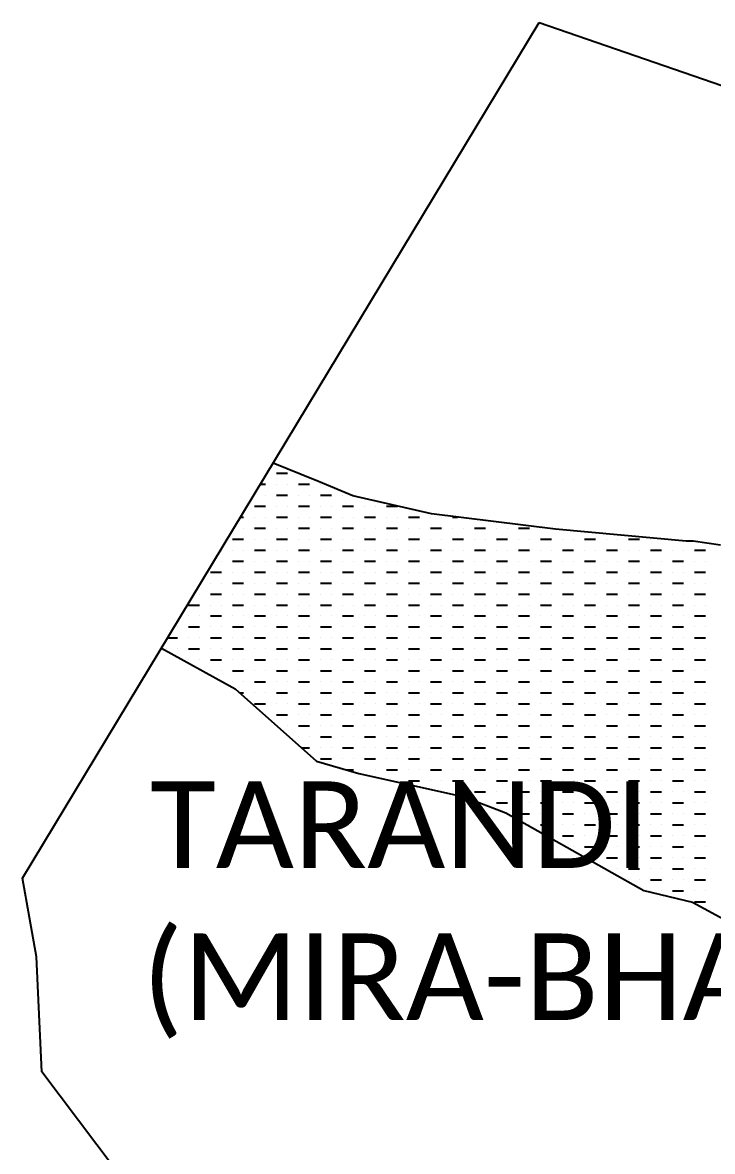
# Model space of a CAD drawing. Header units: metres. Extents: x 268261 to 270041, y 2134369 to 2136978.
# Drawn here: x 268261 to 269057, y 2135674 to 2136978 of the extents above; entities that cross this region are included whole.
import ezdxf

# ---------------------------------------------------------------- set-up
doc = ezdxf.new("R2010")
doc.units = ezdxf.units.M
doc.layers.add('MUDFLATS', color=40, linetype='Continuous')
doc.layers.add('VILLAGE NAME', color=250, linetype='Continuous')
doc.styles.add('MtXpl_Calibri', font='calibri.ttf')

msp = doc.modelspace()

# ---------------------------------------------------------------- linework, layer by layer
at = {"color": 3}
for points in [[(269052.6, 2134671.3), (268929.4, 2134652.3), (268857.6, 2134683.7), (268883.6, 2134817.7), (268831.3, 2134842.8), (268754.9, 2135050.3), (268658.4, 2135249.5), (268624.2, 2135330.9), (268588.8, 2135389), (268517.2, 2135454.8), (268283.1, 2135765.7), (268276.7, 2135898.4), (268260.8, 2135989.3), (268857.3, 2136978.2)], [(268857.3, 2136978.2), (269346.2, 2136809.5), (269716.8, 2136890.9), (269728.8, 2135570.4)]]:
    msp.add_lwpolyline(points, dxfattribs=at)
at = {"layer": 'MUDFLATS'}
for p, q in [((268582.7, 2136456.1), (268550.3, 2136469.2)), ((268602.4, 2136447.9), (268582.7, 2136456.1)), ((268642, 2136431.4), (268602.4, 2136447.9)), ((268733.2, 2136410.4), (268642, 2136431.4)), ((268876.2, 2136392.6), (268733.2, 2136410.4)), ((269027.2, 2136378.8), (268876.2, 2136392.6)), ((269035.2, 2136378.7), (269027.2, 2136378.8)), ((269066.9, 2136374.3), (269035.2, 2136378.7)), ((268421.3, 2136255.3), (268506.3, 2136208.1)), ((268506.3, 2136208.1), (268600.1, 2136124.6)), ((268600.1, 2136124.6), (268649.1, 2136110.5)), ((268649.1, 2136110.5), (268770.7, 2136083.3)), ((268770.7, 2136083.3), (268818.8, 2136064.8)), ((268818.8, 2136064.8), (268978.2, 2135975.3)), ((268978.2, 2135975.3), (269034.3, 2135961.8)), ((269034.3, 2135961.8), (269119.6, 2135914.9))]:
    msp.add_line(p, q, dxfattribs=at)
at = {"layer": 'MUDFLATS', "linetype": 'Continuous'}
for p, q in [((268554.2, 2136457.5), (268566.9, 2136457.5)), ((268535.6, 2136444.8), (268541.5, 2136444.8)), ((268554.2, 2136444.8), (268554.2, 2136444.8)), ((268566.9, 2136444.8), (268566.9, 2136444.8)), ((268579.6, 2136444.8), (268592.3, 2136444.8)), ((268605, 2136444.8), (268605, 2136444.8)), ((268528.8, 2136432.1), (268528.8, 2136432.1)), ((268541.5, 2136432.1), (268541.5, 2136432.1)), ((268554.2, 2136432.1), (268566.9, 2136432.1)), ((268579.6, 2136432.1), (268579.6, 2136432.1)), ((268592.3, 2136432.1), (268592.3, 2136432.1)), ((268605, 2136432.1), (268617.7, 2136432.1)), ((268630.4, 2136432.1), (268630.4, 2136432.1)), ((268528.8, 2136419.4), (268541.5, 2136419.4)), ((268554.2, 2136419.4), (268554.2, 2136419.4)), ((268566.9, 2136419.4), (268566.9, 2136419.4)), ((268579.6, 2136419.4), (268592.3, 2136419.4)), ((268605, 2136419.4), (268605, 2136419.4)), ((268617.7, 2136419.4), (268617.7, 2136419.4)), ((268630.4, 2136419.4), (268643.1, 2136419.4)), ((268655.8, 2136419.4), (268655.8, 2136419.4)), ((268668.5, 2136419.4), (268668.5, 2136419.4)), ((268681.2, 2136419.4), (268693.9, 2136419.4)), ((268512.6, 2136406.7), (268516.1, 2136406.7)), ((268528.8, 2136406.7), (268528.8, 2136406.7)), ((268541.5, 2136406.7), (268541.5, 2136406.7)), ((268554.2, 2136406.7), (268566.9, 2136406.7)), ((268579.6, 2136406.7), (268579.6, 2136406.7)), ((268592.3, 2136406.7), (268592.3, 2136406.7)), ((268605, 2136406.7), (268617.7, 2136406.7)), ((268630.4, 2136406.7), (268630.4, 2136406.7)), ((268643.1, 2136406.7), (268643.1, 2136406.7)), ((268655.8, 2136406.7), (268668.5, 2136406.7)), ((268681.2, 2136406.7), (268681.2, 2136406.7)), ((268693.9, 2136406.7), (268693.9, 2136406.7)), ((268706.6, 2136406.7), (268719.3, 2136406.7)), ((268732, 2136406.7), (268732, 2136406.7)), ((268744.7, 2136406.7), (268744.7, 2136406.7)), ((268757.4, 2136406.7), (268762.9, 2136406.7)), ((268516.1, 2136394), (268516.1, 2136394)), ((268528.8, 2136394), (268541.5, 2136394)), ((268554.2, 2136394), (268554.2, 2136394)), ((268566.9, 2136394), (268566.9, 2136394)), ((268579.6, 2136394), (268592.3, 2136394)), ((268605, 2136394), (268605, 2136394)), ((268617.7, 2136394), (268617.7, 2136394)), ((268630.4, 2136394), (268643.1, 2136394)), ((268655.8, 2136394), (268655.8, 2136394)), ((268668.5, 2136394), (268668.5, 2136394)), ((268681.2, 2136394), (268693.9, 2136394)), ((268706.6, 2136394), (268706.6, 2136394)), ((268719.3, 2136394), (268719.3, 2136394)), ((268732, 2136394), (268744.7, 2136394)), ((268757.4, 2136394), (268757.4, 2136394)), ((268770.1, 2136394), (268770.1, 2136394)), ((268782.8, 2136394), (268795.5, 2136394)), ((268808.2, 2136394), (268808.2, 2136394)), ((268820.9, 2136394), (268820.9, 2136394)), ((268833.6, 2136394), (268846.3, 2136394)), ((268859, 2136394), (268859, 2136394)), ((268503.4, 2136381.3), (268516.1, 2136381.3)), ((268528.8, 2136381.3), (268528.8, 2136381.3)), ((268541.5, 2136381.3), (268541.5, 2136381.3)), ((268554.2, 2136381.3), (268566.9, 2136381.3)), ((268579.6, 2136381.3), (268579.6, 2136381.3)), ((268592.3, 2136381.3), (268592.3, 2136381.3)), ((268605, 2136381.3), (268617.7, 2136381.3)), ((268630.4, 2136381.3), (268630.4, 2136381.3)), ((268643.1, 2136381.3), (268643.1, 2136381.3)), ((268655.8, 2136381.3), (268668.5, 2136381.3)), ((268681.2, 2136381.3), (268681.2, 2136381.3)), ((268693.9, 2136381.3), (268693.9, 2136381.3)), ((268706.6, 2136381.3), (268719.3, 2136381.3)), ((268732, 2136381.3), (268732, 2136381.3)), ((268744.7, 2136381.3), (268744.7, 2136381.3)), ((268757.4, 2136381.3), (268770.1, 2136381.3)), ((268782.8, 2136381.3), (268782.8, 2136381.3)), ((268795.5, 2136381.3), (268795.5, 2136381.3)), ((268808.2, 2136381.3), (268820.9, 2136381.3)), ((268833.6, 2136381.3), (268833.6, 2136381.3)), ((268846.3, 2136381.3), (268846.3, 2136381.3)), ((268859, 2136381.3), (268871.7, 2136381.3)), ((268884.4, 2136381.3), (268884.4, 2136381.3)), ((268897.1, 2136381.3), (268897.1, 2136381.3)), ((268909.8, 2136381.3), (268922.5, 2136381.3)), ((268935.2, 2136381.3), (268935.2, 2136381.3)), ((268947.9, 2136381.3), (268947.9, 2136381.3)), ((268960.6, 2136381.3), (268973.3, 2136381.3)), ((268986, 2136381.3), (268986, 2136381.3)), ((268998.7, 2136381.3), (268998.7, 2136381.3)), ((268489.6, 2136368.6), (268490.7, 2136368.6)), ((268503.4, 2136368.6), (268503.4, 2136368.6)), ((268516.1, 2136368.6), (268516.1, 2136368.6)), ((268528.8, 2136368.6), (268541.5, 2136368.6)), ((268554.2, 2136368.6), (268554.2, 2136368.6)), ((268566.9, 2136368.6), (268566.9, 2136368.6)), ((268579.6, 2136368.6), (268592.3, 2136368.6)), ((268605, 2136368.6), (268605, 2136368.6)), ((268617.7, 2136368.6), (268617.7, 2136368.6)), ((268630.4, 2136368.6), (268643.1, 2136368.6)), ((268655.8, 2136368.6), (268655.8, 2136368.6)), ((268668.5, 2136368.6), (268668.5, 2136368.6)), ((268681.2, 2136368.6), (268693.9, 2136368.6)), ((268706.6, 2136368.6), (268706.6, 2136368.6)), ((268719.3, 2136368.6), (268719.3, 2136368.6)), ((268732, 2136368.6), (268744.7, 2136368.6)), ((268757.4, 2136368.6), (268757.4, 2136368.6)), ((268770.1, 2136368.6), (268770.1, 2136368.6)), ((268782.8, 2136368.6), (268795.5, 2136368.6)), ((268808.2, 2136368.6), (268808.2, 2136368.6)), ((268820.9, 2136368.6), (268820.9, 2136368.6)), ((268833.6, 2136368.6), (268846.3, 2136368.6)), ((268859, 2136368.6), (268859, 2136368.6)), ((268871.7, 2136368.6), (268871.7, 2136368.6)), ((268884.4, 2136368.6), (268897.1, 2136368.6)), ((268909.8, 2136368.6), (268909.8, 2136368.6)), ((268922.5, 2136368.6), (268922.5, 2136368.6)), ((268935.2, 2136368.6), (268947.9, 2136368.6)), ((268960.6, 2136368.6), (268960.6, 2136368.6)), ((268973.3, 2136368.6), (268973.3, 2136368.6)), ((268986, 2136368.6), (268998.7, 2136368.6)), ((269011.4, 2136368.6), (269011.4, 2136368.6)), ((269024.1, 2136368.6), (269024.1, 2136368.6)), ((269036.8, 2136368.6), (269049.5, 2136368.6)), ((268490.7, 2136355.9), (268490.7, 2136355.9)), ((268503.4, 2136355.9), (268516.1, 2136355.9)), ((268528.8, 2136355.9), (268528.8, 2136355.9)), ((268541.5, 2136355.9), (268541.5, 2136355.9)), ((268554.2, 2136355.9), (268566.9, 2136355.9)), ((268579.6, 2136355.9), (268579.6, 2136355.9)), ((268592.3, 2136355.9), (268592.3, 2136355.9)), ((268605, 2136355.9), (268617.7, 2136355.9)), ((268630.4, 2136355.9), (268630.4, 2136355.9)), ((268643.1, 2136355.9), (268643.1, 2136355.9)), ((268655.8, 2136355.9), (268668.5, 2136355.9)), ((268681.2, 2136355.9), (268681.2, 2136355.9)), ((268693.9, 2136355.9), (268693.9, 2136355.9)), ((268706.6, 2136355.9), (268719.3, 2136355.9)), ((268732, 2136355.9), (268732, 2136355.9)), ((268744.7, 2136355.9), (268744.7, 2136355.9)), ((268757.4, 2136355.9), (268770.1, 2136355.9)), ((268782.8, 2136355.9), (268782.8, 2136355.9)), ((268795.5, 2136355.9), (268795.5, 2136355.9)), ((268808.2, 2136355.9), (268820.9, 2136355.9)), ((268833.6, 2136355.9), (268833.6, 2136355.9)), ((268846.3, 2136355.9), (268846.3, 2136355.9)), ((268859, 2136355.9), (268871.7, 2136355.9)), ((268884.4, 2136355.9), (268884.4, 2136355.9)), ((268897.1, 2136355.9), (268897.1, 2136355.9)), ((268909.8, 2136355.9), (268922.5, 2136355.9)), ((268935.2, 2136355.9), (268935.2, 2136355.9)), ((268947.9, 2136355.9), (268947.9, 2136355.9)), ((268960.6, 2136355.9), (268973.3, 2136355.9)), ((268986, 2136355.9), (268986, 2136355.9)), ((268998.7, 2136355.9), (268998.7, 2136355.9)), ((269011.4, 2136355.9), (269024.1, 2136355.9)), ((269036.8, 2136355.9), (269036.8, 2136355.9)), ((269049.5, 2136355.9), (269049.5, 2136355.9)), ((268478, 2136343.2), (268490.7, 2136343.2)), ((268503.4, 2136343.2), (268503.4, 2136343.2)), ((268516.1, 2136343.2), (268516.1, 2136343.2)), ((268528.8, 2136343.2), (268541.5, 2136343.2)), ((268554.2, 2136343.2), (268554.2, 2136343.2)), ((268566.9, 2136343.2), (268566.9, 2136343.2)), ((268579.6, 2136343.2), (268592.3, 2136343.2)), ((268605, 2136343.2), (268605, 2136343.2)), ((268617.7, 2136343.2), (268617.7, 2136343.2)), ((268630.4, 2136343.2), (268643.1, 2136343.2)), ((268655.8, 2136343.2), (268655.8, 2136343.2)), ((268668.5, 2136343.2), (268668.5, 2136343.2)), ((268681.2, 2136343.2), (268693.9, 2136343.2)), ((268706.6, 2136343.2), (268706.6, 2136343.2)), ((268719.3, 2136343.2), (268719.3, 2136343.2)), ((268732, 2136343.2), (268744.7, 2136343.2)), ((268757.4, 2136343.2), (268757.4, 2136343.2)), ((268770.1, 2136343.2), (268770.1, 2136343.2)), ((268782.8, 2136343.2), (268795.5, 2136343.2)), ((268808.2, 2136343.2), (268808.2, 2136343.2)), ((268820.9, 2136343.2), (268820.9, 2136343.2)), ((268833.6, 2136343.2), (268846.3, 2136343.2)), ((268859, 2136343.2), (268859, 2136343.2)), ((268871.7, 2136343.2), (268871.7, 2136343.2)), ((268884.4, 2136343.2), (268897.1, 2136343.2)), ((268909.8, 2136343.2), (268909.8, 2136343.2)), ((268922.5, 2136343.2), (268922.5, 2136343.2)), ((268935.2, 2136343.2), (268947.9, 2136343.2)), ((268960.6, 2136343.2), (268960.6, 2136343.2)), ((268973.3, 2136343.2), (268973.3, 2136343.2)), ((268986, 2136343.2), (268998.7, 2136343.2)), ((269011.4, 2136343.2), (269011.4, 2136343.2)), ((269024.1, 2136343.2), (269024.1, 2136343.2)), ((269036.8, 2136343.2), (269049.5, 2136343.2)), ((268478, 2136330.5), (268478, 2136330.5)), ((268490.7, 2136330.5), (268490.7, 2136330.5)), ((268503.4, 2136330.5), (268516.1, 2136330.5)), ((268528.8, 2136330.5), (268528.8, 2136330.5)), ((268541.5, 2136330.5), (268541.5, 2136330.5)), ((268554.2, 2136330.5), (268566.9, 2136330.5)), ((268579.6, 2136330.5), (268579.6, 2136330.5)), ((268592.3, 2136330.5), (268592.3, 2136330.5)), ((268605, 2136330.5), (268617.7, 2136330.5)), ((268630.4, 2136330.5), (268630.4, 2136330.5)), ((268643.1, 2136330.5), (268643.1, 2136330.5)), ((268655.8, 2136330.5), (268668.5, 2136330.5)), ((268681.2, 2136330.5), (268681.2, 2136330.5)), ((268693.9, 2136330.5), (268693.9, 2136330.5)), ((268706.6, 2136330.5), (268719.3, 2136330.5)), ((268732, 2136330.5), (268732, 2136330.5)), ((268744.7, 2136330.5), (268744.7, 2136330.5)), ((268757.4, 2136330.5), (268770.1, 2136330.5)), ((268782.8, 2136330.5), (268782.8, 2136330.5)), ((268795.5, 2136330.5), (268795.5, 2136330.5)), ((268808.2, 2136330.5), (268820.9, 2136330.5)), ((268833.6, 2136330.5), (268833.6, 2136330.5)), ((268846.3, 2136330.5), (268846.3, 2136330.5)), ((268859, 2136330.5), (268871.7, 2136330.5)), ((268884.4, 2136330.5), (268884.4, 2136330.5)), ((268897.1, 2136330.5), (268897.1, 2136330.5)), ((268909.8, 2136330.5), (268922.5, 2136330.5)), ((268935.2, 2136330.5), (268935.2, 2136330.5)), ((268947.9, 2136330.5), (268947.9, 2136330.5)), ((268960.6, 2136330.5), (268973.3, 2136330.5)), ((268986, 2136330.5), (268986, 2136330.5)), ((268998.7, 2136330.5), (268998.7, 2136330.5)), ((269011.4, 2136330.5), (269024.1, 2136330.5)), ((269036.8, 2136330.5), (269036.8, 2136330.5)), ((269049.5, 2136330.5), (269049.5, 2136330.5)), ((268465.3, 2136317.8), (268465.3, 2136317.8)), ((268478, 2136317.8), (268490.7, 2136317.8)), ((268503.4, 2136317.8), (268503.4, 2136317.8)), ((268516.1, 2136317.8), (268516.1, 2136317.8)), ((268528.8, 2136317.8), (268541.5, 2136317.8)), ((268554.2, 2136317.8), (268554.2, 2136317.8)), ((268566.9, 2136317.8), (268566.9, 2136317.8)), ((268579.6, 2136317.8), (268592.3, 2136317.8)), ((268605, 2136317.8), (268605, 2136317.8)), ((268617.7, 2136317.8), (268617.7, 2136317.8)), ((268630.4, 2136317.8), (268643.1, 2136317.8)), ((268655.8, 2136317.8), (268655.8, 2136317.8)), ((268668.5, 2136317.8), (268668.5, 2136317.8)), ((268681.2, 2136317.8), (268693.9, 2136317.8)), ((268706.6, 2136317.8), (268706.6, 2136317.8)), ((268719.3, 2136317.8), (268719.3, 2136317.8)), ((268732, 2136317.8), (268744.7, 2136317.8)), ((268757.4, 2136317.8), (268757.4, 2136317.8)), ((268770.1, 2136317.8), (268770.1, 2136317.8)), ((268782.8, 2136317.8), (268795.5, 2136317.8)), ((268808.2, 2136317.8), (268808.2, 2136317.8)), ((268820.9, 2136317.8), (268820.9, 2136317.8)), ((268833.6, 2136317.8), (268846.3, 2136317.8)), ((268859, 2136317.8), (268859, 2136317.8)), ((268871.7, 2136317.8), (268871.7, 2136317.8)), ((268884.4, 2136317.8), (268897.1, 2136317.8)), ((268909.8, 2136317.8), (268909.8, 2136317.8)), ((268922.5, 2136317.8), (268922.5, 2136317.8)), ((268935.2, 2136317.8), (268947.9, 2136317.8)), ((268960.6, 2136317.8), (268960.6, 2136317.8)), ((268973.3, 2136317.8), (268973.3, 2136317.8)), ((268986, 2136317.8), (268998.7, 2136317.8)), ((269011.4, 2136317.8), (269011.4, 2136317.8)), ((269024.1, 2136317.8), (269024.1, 2136317.8)), ((269036.8, 2136317.8), (269049.5, 2136317.8)), ((268452.6, 2136305.1), (268465.3, 2136305.1)), ((268478, 2136305.1), (268478, 2136305.1)), ((268490.7, 2136305.1), (268490.7, 2136305.1)), ((268503.4, 2136305.1), (268516.1, 2136305.1)), ((268528.8, 2136305.1), (268528.8, 2136305.1)), ((268541.5, 2136305.1), (268541.5, 2136305.1)), ((268554.2, 2136305.1), (268566.9, 2136305.1)), ((268579.6, 2136305.1), (268579.6, 2136305.1)), ((268592.3, 2136305.1), (268592.3, 2136305.1)), ((268605, 2136305.1), (268617.7, 2136305.1)), ((268630.4, 2136305.1), (268630.4, 2136305.1)), ((268643.1, 2136305.1), (268643.1, 2136305.1)), ((268655.8, 2136305.1), (268668.5, 2136305.1)), ((268681.2, 2136305.1), (268681.2, 2136305.1)), ((268693.9, 2136305.1), (268693.9, 2136305.1)), ((268706.6, 2136305.1), (268719.3, 2136305.1)), ((268732, 2136305.1), (268732, 2136305.1)), ((268744.7, 2136305.1), (268744.7, 2136305.1)), ((268757.4, 2136305.1), (268770.1, 2136305.1)), ((268782.8, 2136305.1), (268782.8, 2136305.1)), ((268795.5, 2136305.1), (268795.5, 2136305.1)), ((268808.2, 2136305.1), (268820.9, 2136305.1)), ((268833.6, 2136305.1), (268833.6, 2136305.1)), ((268846.3, 2136305.1), (268846.3, 2136305.1)), ((268859, 2136305.1), (268871.7, 2136305.1)), ((268884.4, 2136305.1), (268884.4, 2136305.1)), ((268897.1, 2136305.1), (268897.1, 2136305.1)), ((268909.8, 2136305.1), (268922.5, 2136305.1)), ((268935.2, 2136305.1), (268935.2, 2136305.1)), ((268947.9, 2136305.1), (268947.9, 2136305.1)), ((268960.6, 2136305.1), (268973.3, 2136305.1)), ((268986, 2136305.1), (268986, 2136305.1)), ((268998.7, 2136305.1), (268998.7, 2136305.1)), ((269011.4, 2136305.1), (269024.1, 2136305.1)), ((269036.8, 2136305.1), (269036.8, 2136305.1)), ((269049.5, 2136305.1), (269049.5, 2136305.1)), ((268452.6, 2136292.4), (268452.6, 2136292.4)), ((268465.3, 2136292.4), (268465.3, 2136292.4)), ((268478, 2136292.4), (268490.7, 2136292.4)), ((268503.4, 2136292.4), (268503.4, 2136292.4)), ((268516.1, 2136292.4), (268516.1, 2136292.4)), ((268528.8, 2136292.4), (268541.5, 2136292.4)), ((268554.2, 2136292.4), (268554.2, 2136292.4)), ((268566.9, 2136292.4), (268566.9, 2136292.4)), ((268579.6, 2136292.4), (268592.3, 2136292.4)), ((268605, 2136292.4), (268605, 2136292.4)), ((268617.7, 2136292.4), (268617.7, 2136292.4)), ((268630.4, 2136292.4), (268643.1, 2136292.4)), ((268655.8, 2136292.4), (268655.8, 2136292.4)), ((268668.5, 2136292.4), (268668.5, 2136292.4)), ((268681.2, 2136292.4), (268693.9, 2136292.4)), ((268706.6, 2136292.4), (268706.6, 2136292.4)), ((268719.3, 2136292.4), (268719.3, 2136292.4)), ((268732, 2136292.4), (268744.7, 2136292.4)), ((268757.4, 2136292.4), (268757.4, 2136292.4)), ((268770.1, 2136292.4), (268770.1, 2136292.4)), ((268782.8, 2136292.4), (268795.5, 2136292.4)), ((268808.2, 2136292.4), (268808.2, 2136292.4)), ((268820.9, 2136292.4), (268820.9, 2136292.4)), ((268833.6, 2136292.4), (268846.3, 2136292.4)), ((268859, 2136292.4), (268859, 2136292.4)), ((268871.7, 2136292.4), (268871.7, 2136292.4)), ((268884.4, 2136292.4), (268897.1, 2136292.4)), ((268909.8, 2136292.4), (268909.8, 2136292.4)), ((268922.5, 2136292.4), (268922.5, 2136292.4)), ((268935.2, 2136292.4), (268947.9, 2136292.4)), ((268960.6, 2136292.4), (268960.6, 2136292.4)), ((268973.3, 2136292.4), (268973.3, 2136292.4)), ((268986, 2136292.4), (268998.7, 2136292.4)), ((269011.4, 2136292.4), (269011.4, 2136292.4)), ((269024.1, 2136292.4), (269024.1, 2136292.4)), ((269036.8, 2136292.4), (269049.5, 2136292.4)), ((268439.9, 2136279.7), (268439.9, 2136279.7)), ((268452.6, 2136279.7), (268465.3, 2136279.7)), ((268478, 2136279.7), (268478, 2136279.7)), ((268490.7, 2136279.7), (268490.7, 2136279.7)), ((268503.4, 2136279.7), (268516.1, 2136279.7)), ((268528.8, 2136279.7), (268528.8, 2136279.7)), ((268541.5, 2136279.7), (268541.5, 2136279.7)), ((268554.2, 2136279.7), (268566.9, 2136279.7)), ((268579.6, 2136279.7), (268579.6, 2136279.7)), ((268592.3, 2136279.7), (268592.3, 2136279.7)), ((268605, 2136279.7), (268617.7, 2136279.7)), ((268630.4, 2136279.7), (268630.4, 2136279.7)), ((268643.1, 2136279.7), (268643.1, 2136279.7)), ((268655.8, 2136279.7), (268668.5, 2136279.7)), ((268681.2, 2136279.7), (268681.2, 2136279.7)), ((268693.9, 2136279.7), (268693.9, 2136279.7)), ((268706.6, 2136279.7), (268719.3, 2136279.7)), ((268732, 2136279.7), (268732, 2136279.7)), ((268744.7, 2136279.7), (268744.7, 2136279.7)), ((268757.4, 2136279.7), (268770.1, 2136279.7)), ((268782.8, 2136279.7), (268782.8, 2136279.7)), ((268795.5, 2136279.7), (268795.5, 2136279.7)), ((268808.2, 2136279.7), (268820.9, 2136279.7)), ((268833.6, 2136279.7), (268833.6, 2136279.7)), ((268846.3, 2136279.7), (268846.3, 2136279.7)), ((268859, 2136279.7), (268871.7, 2136279.7)), ((268884.4, 2136279.7), (268884.4, 2136279.7)), ((268897.1, 2136279.7), (268897.1, 2136279.7)), ((268909.8, 2136279.7), (268922.5, 2136279.7)), ((268935.2, 2136279.7), (268935.2, 2136279.7)), ((268947.9, 2136279.7), (268947.9, 2136279.7)), ((268960.6, 2136279.7), (268973.3, 2136279.7)), ((268986, 2136279.7), (268986, 2136279.7)), ((268998.7, 2136279.7), (268998.7, 2136279.7)), ((269011.4, 2136279.7), (269024.1, 2136279.7)), ((269036.8, 2136279.7), (269036.8, 2136279.7)), ((269049.5, 2136279.7), (269049.5, 2136279.7)), ((268428.3, 2136267), (268439.9, 2136267)), ((268452.6, 2136267), (268452.6, 2136267)), ((268465.3, 2136267), (268465.3, 2136267)), ((268478, 2136267), (268490.7, 2136267)), ((268503.4, 2136267), (268503.4, 2136267)), ((268516.1, 2136267), (268516.1, 2136267)), ((268528.8, 2136267), (268541.5, 2136267)), ((268554.2, 2136267), (268554.2, 2136267)), ((268566.9, 2136267), (268566.9, 2136267)), ((268579.6, 2136267), (268592.3, 2136267)), ((268605, 2136267), (268605, 2136267)), ((268617.7, 2136267), (268617.7, 2136267)), ((268630.4, 2136267), (268643.1, 2136267)), ((268655.8, 2136267), (268655.8, 2136267)), ((268668.5, 2136267), (268668.5, 2136267)), ((268681.2, 2136267), (268693.9, 2136267)), ((268706.6, 2136267), (268706.6, 2136267)), ((268719.3, 2136267), (268719.3, 2136267)), ((268732, 2136267), (268744.7, 2136267)), ((268757.4, 2136267), (268757.4, 2136267)), ((268770.1, 2136267), (268770.1, 2136267)), ((268782.8, 2136267), (268795.5, 2136267)), ((268808.2, 2136267), (268808.2, 2136267)), ((268820.9, 2136267), (268820.9, 2136267)), ((268833.6, 2136267), (268846.3, 2136267)), ((268859, 2136267), (268859, 2136267)), ((268871.7, 2136267), (268871.7, 2136267)), ((268884.4, 2136267), (268897.1, 2136267)), ((268909.8, 2136267), (268909.8, 2136267)), ((268922.5, 2136267), (268922.5, 2136267)), ((268935.2, 2136267), (268947.9, 2136267)), ((268960.6, 2136267), (268960.6, 2136267)), ((268973.3, 2136267), (268973.3, 2136267)), ((268986, 2136267), (268998.7, 2136267)), ((269011.4, 2136267), (269011.4, 2136267)), ((269024.1, 2136267), (269024.1, 2136267)), ((269036.8, 2136267), (269049.5, 2136267)), ((268427.2, 2136254.3), (268427.2, 2136254.3)), ((268439.9, 2136254.3), (268439.9, 2136254.3)), ((268452.6, 2136254.3), (268465.3, 2136254.3)), ((268478, 2136254.3), (268478, 2136254.3)), ((268490.7, 2136254.3), (268490.7, 2136254.3)), ((268503.4, 2136254.3), (268516.1, 2136254.3)), ((268528.8, 2136254.3), (268528.8, 2136254.3)), ((268541.5, 2136254.3), (268541.5, 2136254.3)), ((268554.2, 2136254.3), (268566.9, 2136254.3)), ((268579.6, 2136254.3), (268579.6, 2136254.3)), ((268592.3, 2136254.3), (268592.3, 2136254.3)), ((268605, 2136254.3), (268617.7, 2136254.3)), ((268630.4, 2136254.3), (268630.4, 2136254.3)), ((268643.1, 2136254.3), (268643.1, 2136254.3)), ((268655.8, 2136254.3), (268668.5, 2136254.3)), ((268681.2, 2136254.3), (268681.2, 2136254.3)), ((268693.9, 2136254.3), (268693.9, 2136254.3)), ((268706.6, 2136254.3), (268719.3, 2136254.3)), ((268732, 2136254.3), (268732, 2136254.3)), ((268744.7, 2136254.3), (268744.7, 2136254.3)), ((268757.4, 2136254.3), (268770.1, 2136254.3)), ((268782.8, 2136254.3), (268782.8, 2136254.3)), ((268795.5, 2136254.3), (268795.5, 2136254.3)), ((268808.2, 2136254.3), (268820.9, 2136254.3)), ((268833.6, 2136254.3), (268833.6, 2136254.3)), ((268846.3, 2136254.3), (268846.3, 2136254.3)), ((268859, 2136254.3), (268871.7, 2136254.3)), ((268884.4, 2136254.3), (268884.4, 2136254.3)), ((268897.1, 2136254.3), (268897.1, 2136254.3)), ((268909.8, 2136254.3), (268922.5, 2136254.3)), ((268935.2, 2136254.3), (268935.2, 2136254.3)), ((268947.9, 2136254.3), (268947.9, 2136254.3)), ((268960.6, 2136254.3), (268973.3, 2136254.3)), ((268986, 2136254.3), (268986, 2136254.3)), ((268998.7, 2136254.3), (268998.7, 2136254.3)), ((269011.4, 2136254.3), (269024.1, 2136254.3)), ((269036.8, 2136254.3), (269036.8, 2136254.3)), ((269049.5, 2136254.3), (269049.5, 2136254.3)), ((268452.6, 2136241.6), (268452.6, 2136241.6)), ((268465.3, 2136241.6), (268465.3, 2136241.6)), ((268478, 2136241.6), (268490.7, 2136241.6)), ((268503.4, 2136241.6), (268503.4, 2136241.6)), ((268516.1, 2136241.6), (268516.1, 2136241.6)), ((268528.8, 2136241.6), (268541.5, 2136241.6)), ((268554.2, 2136241.6), (268554.2, 2136241.6)), ((268566.9, 2136241.6), (268566.9, 2136241.6)), ((268579.6, 2136241.6), (268592.3, 2136241.6)), ((268605, 2136241.6), (268605, 2136241.6)), ((268617.7, 2136241.6), (268617.7, 2136241.6)), ((268630.4, 2136241.6), (268643.1, 2136241.6)), ((268655.8, 2136241.6), (268655.8, 2136241.6)), ((268668.5, 2136241.6), (268668.5, 2136241.6)), ((268681.2, 2136241.6), (268693.9, 2136241.6)), ((268706.6, 2136241.6), (268706.6, 2136241.6)), ((268719.3, 2136241.6), (268719.3, 2136241.6)), ((268732, 2136241.6), (268744.7, 2136241.6)), ((268757.4, 2136241.6), (268757.4, 2136241.6)), ((268770.1, 2136241.6), (268770.1, 2136241.6)), ((268782.8, 2136241.6), (268795.5, 2136241.6)), ((268808.2, 2136241.6), (268808.2, 2136241.6)), ((268820.9, 2136241.6), (268820.9, 2136241.6)), ((268833.6, 2136241.6), (268846.3, 2136241.6)), ((268859, 2136241.6), (268859, 2136241.6)), ((268871.7, 2136241.6), (268871.7, 2136241.6)), ((268884.4, 2136241.6), (268897.1, 2136241.6)), ((268909.8, 2136241.6), (268909.8, 2136241.6)), ((268922.5, 2136241.6), (268922.5, 2136241.6)), ((268935.2, 2136241.6), (268947.9, 2136241.6)), ((268960.6, 2136241.6), (268960.6, 2136241.6)), ((268973.3, 2136241.6), (268973.3, 2136241.6)), ((268986, 2136241.6), (268998.7, 2136241.6)), ((269011.4, 2136241.6), (269011.4, 2136241.6)), ((269024.1, 2136241.6), (269024.1, 2136241.6)), ((269036.8, 2136241.6), (269049.5, 2136241.6)), ((268478, 2136228.9), (268478, 2136228.9)), ((268490.7, 2136228.9), (268490.7, 2136228.9)), ((268503.4, 2136228.9), (268516.1, 2136228.9)), ((268528.8, 2136228.9), (268528.8, 2136228.9)), ((268541.5, 2136228.9), (268541.5, 2136228.9)), ((268554.2, 2136228.9), (268566.9, 2136228.9)), ((268579.6, 2136228.9), (268579.6, 2136228.9)), ((268592.3, 2136228.9), (268592.3, 2136228.9)), ((268605, 2136228.9), (268617.7, 2136228.9)), ((268630.4, 2136228.9), (268630.4, 2136228.9)), ((268643.1, 2136228.9), (268643.1, 2136228.9)), ((268655.8, 2136228.9), (268668.5, 2136228.9)), ((268681.2, 2136228.9), (268681.2, 2136228.9)), ((268693.9, 2136228.9), (268693.9, 2136228.9)), ((268706.6, 2136228.9), (268719.3, 2136228.9)), ((268732, 2136228.9), (268732, 2136228.9)), ((268744.7, 2136228.9), (268744.7, 2136228.9)), ((268757.4, 2136228.9), (268770.1, 2136228.9)), ((268782.8, 2136228.9), (268782.8, 2136228.9)), ((268795.5, 2136228.9), (268795.5, 2136228.9)), ((268808.2, 2136228.9), (268820.9, 2136228.9)), ((268833.6, 2136228.9), (268833.6, 2136228.9)), ((268846.3, 2136228.9), (268846.3, 2136228.9)), ((268859, 2136228.9), (268871.7, 2136228.9)), ((268884.4, 2136228.9), (268884.4, 2136228.9)), ((268897.1, 2136228.9), (268897.1, 2136228.9)), ((268909.8, 2136228.9), (268922.5, 2136228.9)), ((268935.2, 2136228.9), (268935.2, 2136228.9)), ((268947.9, 2136228.9), (268947.9, 2136228.9)), ((268960.6, 2136228.9), (268973.3, 2136228.9)), ((268986, 2136228.9), (268986, 2136228.9)), ((268998.7, 2136228.9), (268998.7, 2136228.9)), ((269011.4, 2136228.9), (269024.1, 2136228.9)), ((269036.8, 2136228.9), (269036.8, 2136228.9)), ((269049.5, 2136228.9), (269049.5, 2136228.9)), ((268503.4, 2136216.2), (268503.4, 2136216.2)), ((268516.1, 2136216.2), (268516.1, 2136216.2)), ((268528.8, 2136216.2), (268541.5, 2136216.2)), ((268554.2, 2136216.2), (268554.2, 2136216.2)), ((268566.9, 2136216.2), (268566.9, 2136216.2)), ((268579.6, 2136216.2), (268592.3, 2136216.2)), ((268605, 2136216.2), (268605, 2136216.2)), ((268617.7, 2136216.2), (268617.7, 2136216.2)), ((268630.4, 2136216.2), (268643.1, 2136216.2)), ((268655.8, 2136216.2), (268655.8, 2136216.2)), ((268668.5, 2136216.2), (268668.5, 2136216.2)), ((268681.2, 2136216.2), (268693.9, 2136216.2)), ((268706.6, 2136216.2), (268706.6, 2136216.2)), ((268719.3, 2136216.2), (268719.3, 2136216.2)), ((268732, 2136216.2), (268744.7, 2136216.2)), ((268757.4, 2136216.2), (268757.4, 2136216.2)), ((268770.1, 2136216.2), (268770.1, 2136216.2)), ((268782.8, 2136216.2), (268795.5, 2136216.2)), ((268808.2, 2136216.2), (268808.2, 2136216.2)), ((268820.9, 2136216.2), (268820.9, 2136216.2)), ((268833.6, 2136216.2), (268846.3, 2136216.2)), ((268859, 2136216.2), (268859, 2136216.2)), ((268871.7, 2136216.2), (268871.7, 2136216.2)), ((268884.4, 2136216.2), (268897.1, 2136216.2)), ((268909.8, 2136216.2), (268909.8, 2136216.2)), ((268922.5, 2136216.2), (268922.5, 2136216.2)), ((268935.2, 2136216.2), (268947.9, 2136216.2)), ((268960.6, 2136216.2), (268960.6, 2136216.2)), ((268973.3, 2136216.2), (268973.3, 2136216.2)), ((268986, 2136216.2), (268998.7, 2136216.2)), ((269011.4, 2136216.2), (269011.4, 2136216.2)), ((269024.1, 2136216.2), (269024.1, 2136216.2)), ((269036.8, 2136216.2), (269049.5, 2136216.2)), ((268511.5, 2136203.5), (268516.1, 2136203.5)), ((268528.8, 2136203.5), (268528.8, 2136203.5)), ((268541.5, 2136203.5), (268541.5, 2136203.5)), ((268554.2, 2136203.5), (268566.9, 2136203.5)), ((268579.6, 2136203.5), (268579.6, 2136203.5)), ((268592.3, 2136203.5), (268592.3, 2136203.5)), ((268605, 2136203.5), (268617.7, 2136203.5)), ((268630.4, 2136203.5), (268630.4, 2136203.5)), ((268643.1, 2136203.5), (268643.1, 2136203.5)), ((268655.8, 2136203.5), (268668.5, 2136203.5)), ((268681.2, 2136203.5), (268681.2, 2136203.5)), ((268693.9, 2136203.5), (268693.9, 2136203.5)), ((268706.6, 2136203.5), (268719.3, 2136203.5)), ((268732, 2136203.5), (268732, 2136203.5)), ((268744.7, 2136203.5), (268744.7, 2136203.5)), ((268757.4, 2136203.5), (268770.1, 2136203.5)), ((268782.8, 2136203.5), (268782.8, 2136203.5)), ((268795.5, 2136203.5), (268795.5, 2136203.5)), ((268808.2, 2136203.5), (268820.9, 2136203.5)), ((268833.6, 2136203.5), (268833.6, 2136203.5)), ((268846.3, 2136203.5), (268846.3, 2136203.5)), ((268859, 2136203.5), (268871.7, 2136203.5)), ((268884.4, 2136203.5), (268884.4, 2136203.5)), ((268897.1, 2136203.5), (268897.1, 2136203.5)), ((268909.8, 2136203.5), (268922.5, 2136203.5)), ((268935.2, 2136203.5), (268935.2, 2136203.5)), ((268947.9, 2136203.5), (268947.9, 2136203.5)), ((268960.6, 2136203.5), (268973.3, 2136203.5)), ((268986, 2136203.5), (268986, 2136203.5)), ((268998.7, 2136203.5), (268998.7, 2136203.5)), ((269011.4, 2136203.5), (269024.1, 2136203.5)), ((269036.8, 2136203.5), (269036.8, 2136203.5)), ((269049.5, 2136203.5), (269049.5, 2136203.5)), ((268528.8, 2136190.8), (268541.5, 2136190.8)), ((268554.2, 2136190.8), (268554.2, 2136190.8)), ((268566.9, 2136190.8), (268566.9, 2136190.8)), ((268579.6, 2136190.8), (268592.3, 2136190.8)), ((268605, 2136190.8), (268605, 2136190.8)), ((268617.7, 2136190.8), (268617.7, 2136190.8)), ((268630.4, 2136190.8), (268643.1, 2136190.8)), ((268655.8, 2136190.8), (268655.8, 2136190.8)), ((268668.5, 2136190.8), (268668.5, 2136190.8)), ((268681.2, 2136190.8), (268693.9, 2136190.8)), ((268706.6, 2136190.8), (268706.6, 2136190.8)), ((268719.3, 2136190.8), (268719.3, 2136190.8)), ((268732, 2136190.8), (268744.7, 2136190.8)), ((268757.4, 2136190.8), (268757.4, 2136190.8)), ((268770.1, 2136190.8), (268770.1, 2136190.8)), ((268782.8, 2136190.8), (268795.5, 2136190.8)), ((268808.2, 2136190.8), (268808.2, 2136190.8)), ((268820.9, 2136190.8), (268820.9, 2136190.8)), ((268833.6, 2136190.8), (268846.3, 2136190.8)), ((268859, 2136190.8), (268859, 2136190.8)), ((268871.7, 2136190.8), (268871.7, 2136190.8)), ((268884.4, 2136190.8), (268897.1, 2136190.8)), ((268909.8, 2136190.8), (268909.8, 2136190.8)), ((268922.5, 2136190.8), (268922.5, 2136190.8)), ((268935.2, 2136190.8), (268947.9, 2136190.8)), ((268960.6, 2136190.8), (268960.6, 2136190.8)), ((268973.3, 2136190.8), (268973.3, 2136190.8)), ((268986, 2136190.8), (268998.7, 2136190.8)), ((269011.4, 2136190.8), (269011.4, 2136190.8)), ((269024.1, 2136190.8), (269024.1, 2136190.8)), ((269036.8, 2136190.8), (269049.5, 2136190.8)), ((268541.5, 2136178.1), (268541.5, 2136178.1)), ((268554.2, 2136178.1), (268566.9, 2136178.1)), ((268579.6, 2136178.1), (268579.6, 2136178.1)), ((268592.3, 2136178.1), (268592.3, 2136178.1)), ((268605, 2136178.1), (268617.7, 2136178.1)), ((268630.4, 2136178.1), (268630.4, 2136178.1)), ((268643.1, 2136178.1), (268643.1, 2136178.1)), ((268655.8, 2136178.1), (268668.5, 2136178.1)), ((268681.2, 2136178.1), (268681.2, 2136178.1)), ((268693.9, 2136178.1), (268693.9, 2136178.1)), ((268706.6, 2136178.1), (268719.3, 2136178.1)), ((268732, 2136178.1), (268732, 2136178.1)), ((268744.7, 2136178.1), (268744.7, 2136178.1)), ((268757.4, 2136178.1), (268770.1, 2136178.1)), ((268782.8, 2136178.1), (268782.8, 2136178.1)), ((268795.5, 2136178.1), (268795.5, 2136178.1)), ((268808.2, 2136178.1), (268820.9, 2136178.1)), ((268833.6, 2136178.1), (268833.6, 2136178.1)), ((268846.3, 2136178.1), (268846.3, 2136178.1)), ((268859, 2136178.1), (268871.7, 2136178.1)), ((268884.4, 2136178.1), (268884.4, 2136178.1)), ((268897.1, 2136178.1), (268897.1, 2136178.1)), ((268909.8, 2136178.1), (268922.5, 2136178.1)), ((268935.2, 2136178.1), (268935.2, 2136178.1)), ((268947.9, 2136178.1), (268947.9, 2136178.1)), ((268960.6, 2136178.1), (268973.3, 2136178.1)), ((268986, 2136178.1), (268986, 2136178.1)), ((268998.7, 2136178.1), (268998.7, 2136178.1)), ((269011.4, 2136178.1), (269024.1, 2136178.1)), ((269036.8, 2136178.1), (269036.8, 2136178.1)), ((269049.5, 2136178.1), (269049.5, 2136178.1)), ((268566.9, 2136165.4), (268566.9, 2136165.4)), ((268579.6, 2136165.4), (268592.3, 2136165.4)), ((268605, 2136165.4), (268605, 2136165.4)), ((268617.7, 2136165.4), (268617.7, 2136165.4)), ((268630.4, 2136165.4), (268643.1, 2136165.4)), ((268655.8, 2136165.4), (268655.8, 2136165.4)), ((268668.5, 2136165.4), (268668.5, 2136165.4)), ((268681.2, 2136165.4), (268693.9, 2136165.4)), ((268706.6, 2136165.4), (268706.6, 2136165.4)), ((268719.3, 2136165.4), (268719.3, 2136165.4)), ((268732, 2136165.4), (268744.7, 2136165.4)), ((268757.4, 2136165.4), (268757.4, 2136165.4)), ((268770.1, 2136165.4), (268770.1, 2136165.4)), ((268782.8, 2136165.4), (268795.5, 2136165.4)), ((268808.2, 2136165.4), (268808.2, 2136165.4)), ((268820.9, 2136165.4), (268820.9, 2136165.4)), ((268833.6, 2136165.4), (268846.3, 2136165.4)), ((268859, 2136165.4), (268859, 2136165.4)), ((268871.7, 2136165.4), (268871.7, 2136165.4)), ((268884.4, 2136165.4), (268897.1, 2136165.4)), ((268909.8, 2136165.4), (268909.8, 2136165.4)), ((268922.5, 2136165.4), (268922.5, 2136165.4)), ((268935.2, 2136165.4), (268947.9, 2136165.4)), ((268960.6, 2136165.4), (268960.6, 2136165.4)), ((268973.3, 2136165.4), (268973.3, 2136165.4)), ((268986, 2136165.4), (268998.7, 2136165.4)), ((269011.4, 2136165.4), (269011.4, 2136165.4)), ((269024.1, 2136165.4), (269024.1, 2136165.4)), ((269036.8, 2136165.4), (269049.5, 2136165.4)), ((268579.6, 2136152.7), (268579.6, 2136152.7)), ((268592.3, 2136152.7), (268592.3, 2136152.7)), ((268605, 2136152.7), (268617.7, 2136152.7)), ((268630.4, 2136152.7), (268630.4, 2136152.7)), ((268643.1, 2136152.7), (268643.1, 2136152.7)), ((268655.8, 2136152.7), (268668.5, 2136152.7)), ((268681.2, 2136152.7), (268681.2, 2136152.7)), ((268693.9, 2136152.7), (268693.9, 2136152.7)), ((268706.6, 2136152.7), (268719.3, 2136152.7)), ((268732, 2136152.7), (268732, 2136152.7)), ((268744.7, 2136152.7), (268744.7, 2136152.7)), ((268757.4, 2136152.7), (268770.1, 2136152.7)), ((268782.8, 2136152.7), (268782.8, 2136152.7)), ((268795.5, 2136152.7), (268795.5, 2136152.7)), ((268808.2, 2136152.7), (268820.9, 2136152.7)), ((268833.6, 2136152.7), (268833.6, 2136152.7)), ((268846.3, 2136152.7), (268846.3, 2136152.7)), ((268859, 2136152.7), (268871.7, 2136152.7)), ((268884.4, 2136152.7), (268884.4, 2136152.7)), ((268897.1, 2136152.7), (268897.1, 2136152.7)), ((268909.8, 2136152.7), (268922.5, 2136152.7)), ((268935.2, 2136152.7), (268935.2, 2136152.7)), ((268947.9, 2136152.7), (268947.9, 2136152.7)), ((268960.6, 2136152.7), (268973.3, 2136152.7)), ((268986, 2136152.7), (268986, 2136152.7)), ((268998.7, 2136152.7), (268998.7, 2136152.7)), ((269011.4, 2136152.7), (269024.1, 2136152.7)), ((269036.8, 2136152.7), (269036.8, 2136152.7)), ((269049.5, 2136152.7), (269049.5, 2136152.7)), ((268582.8, 2136140), (268592.3, 2136140)), ((268605, 2136140), (268605, 2136140)), ((268617.7, 2136140), (268617.7, 2136140)), ((268630.4, 2136140), (268643.1, 2136140)), ((268655.8, 2136140), (268655.8, 2136140)), ((268668.5, 2136140), (268668.5, 2136140)), ((268681.2, 2136140), (268693.9, 2136140)), ((268706.6, 2136140), (268706.6, 2136140)), ((268719.3, 2136140), (268719.3, 2136140)), ((268732, 2136140), (268744.7, 2136140)), ((268757.4, 2136140), (268757.4, 2136140)), ((268770.1, 2136140), (268770.1, 2136140)), ((268782.8, 2136140), (268795.5, 2136140)), ((268808.2, 2136140), (268808.2, 2136140)), ((268820.9, 2136140), (268820.9, 2136140)), ((268833.6, 2136140), (268846.3, 2136140)), ((268859, 2136140), (268859, 2136140)), ((268871.7, 2136140), (268871.7, 2136140)), ((268884.4, 2136140), (268897.1, 2136140)), ((268909.8, 2136140), (268909.8, 2136140)), ((268922.5, 2136140), (268922.5, 2136140)), ((268935.2, 2136140), (268947.9, 2136140)), ((268960.6, 2136140), (268960.6, 2136140)), ((268973.3, 2136140), (268973.3, 2136140)), ((268986, 2136140), (268998.7, 2136140)), ((269011.4, 2136140), (269011.4, 2136140)), ((269024.1, 2136140), (269024.1, 2136140)), ((269036.8, 2136140), (269049.5, 2136140)), ((268605, 2136127.3), (268617.7, 2136127.3)), ((268630.4, 2136127.3), (268630.4, 2136127.3)), ((268643.1, 2136127.3), (268643.1, 2136127.3)), ((268655.8, 2136127.3), (268668.5, 2136127.3)), ((268681.2, 2136127.3), (268681.2, 2136127.3)), ((268693.9, 2136127.3), (268693.9, 2136127.3)), ((268706.6, 2136127.3), (268719.3, 2136127.3)), ((268732, 2136127.3), (268732, 2136127.3)), ((268744.7, 2136127.3), (268744.7, 2136127.3)), ((268757.4, 2136127.3), (268770.1, 2136127.3)), ((268782.8, 2136127.3), (268782.8, 2136127.3)), ((268795.5, 2136127.3), (268795.5, 2136127.3)), ((268808.2, 2136127.3), (268820.9, 2136127.3)), ((268833.6, 2136127.3), (268833.6, 2136127.3)), ((268846.3, 2136127.3), (268846.3, 2136127.3)), ((268859, 2136127.3), (268871.7, 2136127.3)), ((268884.4, 2136127.3), (268884.4, 2136127.3)), ((268897.1, 2136127.3), (268897.1, 2136127.3)), ((268909.8, 2136127.3), (268922.5, 2136127.3)), ((268935.2, 2136127.3), (268935.2, 2136127.3)), ((268947.9, 2136127.3), (268947.9, 2136127.3)), ((268960.6, 2136127.3), (268973.3, 2136127.3)), ((268986, 2136127.3), (268986, 2136127.3)), ((268998.7, 2136127.3), (268998.7, 2136127.3)), ((269011.4, 2136127.3), (269024.1, 2136127.3)), ((269036.8, 2136127.3), (269036.8, 2136127.3)), ((269049.5, 2136127.3), (269049.5, 2136127.3)), ((268634.8, 2136114.6), (268643.1, 2136114.6)), ((268655.8, 2136114.6), (268655.8, 2136114.6)), ((268668.5, 2136114.6), (268668.5, 2136114.6)), ((268681.2, 2136114.6), (268693.9, 2136114.6)), ((268706.6, 2136114.6), (268706.6, 2136114.6)), ((268719.3, 2136114.6), (268719.3, 2136114.6)), ((268732, 2136114.6), (268744.7, 2136114.6)), ((268757.4, 2136114.6), (268757.4, 2136114.6)), ((268770.1, 2136114.6), (268770.1, 2136114.6)), ((268782.8, 2136114.6), (268795.5, 2136114.6)), ((268808.2, 2136114.6), (268808.2, 2136114.6)), ((268820.9, 2136114.6), (268820.9, 2136114.6)), ((268833.6, 2136114.6), (268846.3, 2136114.6)), ((268859, 2136114.6), (268859, 2136114.6)), ((268871.7, 2136114.6), (268871.7, 2136114.6)), ((268884.4, 2136114.6), (268897.1, 2136114.6)), ((268909.8, 2136114.6), (268909.8, 2136114.6)), ((268922.5, 2136114.6), (268922.5, 2136114.6)), ((268935.2, 2136114.6), (268947.9, 2136114.6)), ((268960.6, 2136114.6), (268960.6, 2136114.6)), ((268973.3, 2136114.6), (268973.3, 2136114.6)), ((268986, 2136114.6), (268998.7, 2136114.6)), ((269011.4, 2136114.6), (269011.4, 2136114.6)), ((269024.1, 2136114.6), (269024.1, 2136114.6)), ((269036.8, 2136114.6), (269049.5, 2136114.6)), ((268693.9, 2136101.9), (268693.9, 2136101.9)), ((268706.6, 2136101.9), (268719.3, 2136101.9)), ((268732, 2136101.9), (268732, 2136101.9)), ((268744.7, 2136101.9), (268744.7, 2136101.9)), ((268757.4, 2136101.9), (268770.1, 2136101.9)), ((268782.8, 2136101.9), (268782.8, 2136101.9)), ((268795.5, 2136101.9), (268795.5, 2136101.9)), ((268808.2, 2136101.9), (268820.9, 2136101.9)), ((268833.6, 2136101.9), (268833.6, 2136101.9)), ((268846.3, 2136101.9), (268846.3, 2136101.9)), ((268859, 2136101.9), (268871.7, 2136101.9)), ((268884.4, 2136101.9), (268884.4, 2136101.9)), ((268897.1, 2136101.9), (268897.1, 2136101.9)), ((268909.8, 2136101.9), (268922.5, 2136101.9)), ((268935.2, 2136101.9), (268935.2, 2136101.9)), ((268947.9, 2136101.9), (268947.9, 2136101.9)), ((268960.6, 2136101.9), (268973.3, 2136101.9)), ((268986, 2136101.9), (268986, 2136101.9)), ((268998.7, 2136101.9), (268998.7, 2136101.9)), ((269011.4, 2136101.9), (269024.1, 2136101.9)), ((269036.8, 2136101.9), (269036.8, 2136101.9)), ((269049.5, 2136101.9), (269049.5, 2136101.9)), ((268744.4, 2136089.2), (268744.7, 2136089.2)), ((268757.4, 2136089.2), (268757.4, 2136089.2)), ((268770.1, 2136089.2), (268770.1, 2136089.2)), ((268782.8, 2136089.2), (268795.5, 2136089.2)), ((268795.5, 2136076.5), (268795.5, 2136076.5)), ((268808.2, 2136089.2), (268808.2, 2136089.2)), ((268808.2, 2136076.5), (268820.9, 2136076.5)), ((268820.9, 2136089.2), (268820.9, 2136089.2)), ((268833.6, 2136089.2), (268846.3, 2136089.2)), ((268833.6, 2136076.5), (268833.6, 2136076.5)), ((268846.3, 2136076.5), (268846.3, 2136076.5)), ((268859, 2136089.2), (268859, 2136089.2)), ((268859, 2136076.5), (268871.7, 2136076.5)), ((268871.7, 2136089.2), (268871.7, 2136089.2)), ((268884.4, 2136089.2), (268897.1, 2136089.2)), ((268884.4, 2136076.5), (268884.4, 2136076.5)), ((268897.1, 2136076.5), (268897.1, 2136076.5)), ((268909.8, 2136089.2), (268909.8, 2136089.2)), ((268909.8, 2136076.5), (268922.5, 2136076.5)), ((268922.5, 2136089.2), (268922.5, 2136089.2)), ((268935.2, 2136089.2), (268947.9, 2136089.2)), ((268935.2, 2136076.5), (268935.2, 2136076.5)), ((268947.9, 2136076.5), (268947.9, 2136076.5)), ((268960.6, 2136089.2), (268960.6, 2136089.2)), ((268960.6, 2136076.5), (268973.3, 2136076.5)), ((268973.3, 2136089.2), (268973.3, 2136089.2)), ((268986, 2136089.2), (268998.7, 2136089.2)), ((268986, 2136076.5), (268986, 2136076.5)), ((268998.7, 2136076.5), (268998.7, 2136076.5)), ((269011.4, 2136089.2), (269011.4, 2136089.2)), ((269011.4, 2136076.5), (269024.1, 2136076.5)), ((269024.1, 2136089.2), (269024.1, 2136089.2)), ((269036.8, 2136089.2), (269049.5, 2136089.2)), ((269036.8, 2136076.5), (269036.8, 2136076.5)), ((269049.5, 2136076.5), (269049.5, 2136076.5)), ((268820.9, 2136063.8), (268820.9, 2136063.8)), ((268833.6, 2136063.8), (268846.3, 2136063.8)), ((268859, 2136063.8), (268859, 2136063.8)), ((268871.7, 2136063.8), (268871.7, 2136063.8)), ((268884.4, 2136063.8), (268897.1, 2136063.8)), ((268909.8, 2136063.8), (268909.8, 2136063.8)), ((268922.5, 2136063.8), (268922.5, 2136063.8)), ((268935.2, 2136063.8), (268947.9, 2136063.8)), ((268960.6, 2136063.8), (268960.6, 2136063.8)), ((268973.3, 2136063.8), (268973.3, 2136063.8)), ((268986, 2136063.8), (268998.7, 2136063.8)), ((269011.4, 2136063.8), (269011.4, 2136063.8)), ((269024.1, 2136063.8), (269024.1, 2136063.8)), ((269036.8, 2136063.8), (269049.5, 2136063.8)), ((268846.3, 2136051.1), (268846.3, 2136051.1)), ((268859, 2136051.1), (268871.7, 2136051.1)), ((268884.4, 2136051.1), (268884.4, 2136051.1)), ((268897.1, 2136051.1), (268897.1, 2136051.1)), ((268909.8, 2136051.1), (268922.5, 2136051.1)), ((268935.2, 2136051.1), (268935.2, 2136051.1)), ((268947.9, 2136051.1), (268947.9, 2136051.1)), ((268960.6, 2136051.1), (268973.3, 2136051.1)), ((268986, 2136051.1), (268986, 2136051.1)), ((268998.7, 2136051.1), (268998.7, 2136051.1)), ((269011.4, 2136051.1), (269024.1, 2136051.1)), ((269036.8, 2136051.1), (269036.8, 2136051.1)), ((269049.5, 2136051.1), (269049.5, 2136051.1)), ((268871.7, 2136038.4), (268871.7, 2136038.4)), ((268884.4, 2136038.4), (268897.1, 2136038.4)), ((268909.8, 2136038.4), (268909.8, 2136038.4)), ((268922.5, 2136038.4), (268922.5, 2136038.4)), ((268935.2, 2136038.4), (268947.9, 2136038.4)), ((268960.6, 2136038.4), (268960.6, 2136038.4)), ((268973.3, 2136038.4), (268973.3, 2136038.4)), ((268986, 2136038.4), (268998.7, 2136038.4)), ((269011.4, 2136038.4), (269011.4, 2136038.4)), ((269024.1, 2136038.4), (269024.1, 2136038.4)), ((269036.8, 2136038.4), (269049.5, 2136038.4)), ((268897.1, 2136025.7), (268897.1, 2136025.7)), ((268909.8, 2136025.7), (268922.5, 2136025.7)), ((268935.2, 2136025.7), (268935.2, 2136025.7)), ((268947.9, 2136025.7), (268947.9, 2136025.7)), ((268960.6, 2136025.7), (268973.3, 2136025.7)), ((268986, 2136025.7), (268986, 2136025.7)), ((268998.7, 2136025.7), (268998.7, 2136025.7)), ((269011.4, 2136025.7), (269024.1, 2136025.7)), ((269036.8, 2136025.7), (269036.8, 2136025.7)), ((269049.5, 2136025.7), (269049.5, 2136025.7)), ((268922.5, 2136013), (268922.5, 2136013)), ((268935.2, 2136013), (268947.9, 2136013)), ((268960.6, 2136013), (268960.6, 2136013)), ((268973.3, 2136013), (268973.3, 2136013)), ((268986, 2136013), (268998.7, 2136013)), ((269011.4, 2136013), (269011.4, 2136013)), ((269024.1, 2136013), (269024.1, 2136013)), ((269036.8, 2136013), (269049.5, 2136013)), ((268935.2, 2136000.3), (268935.2, 2136000.3)), ((268947.9, 2136000.3), (268947.9, 2136000.3)), ((268960.6, 2136000.3), (268973.3, 2136000.3)), ((268986, 2136000.3), (268986, 2136000.3)), ((268998.7, 2136000.3), (268998.7, 2136000.3)), ((269011.4, 2136000.3), (269024.1, 2136000.3)), ((269036.8, 2136000.3), (269036.8, 2136000.3)), ((269049.5, 2136000.3), (269049.5, 2136000.3)), ((268960.6, 2135987.6), (268960.6, 2135987.6)), ((268973.3, 2135987.6), (268973.3, 2135987.6)), ((268986, 2135987.6), (268998.7, 2135987.6)), ((269011.4, 2135987.6), (269011.4, 2135987.6)), ((269024.1, 2135987.6), (269024.1, 2135987.6)), ((269036.8, 2135987.6), (269049.5, 2135987.6)), ((268986, 2135974.9), (268986, 2135974.9)), ((268998.7, 2135974.9), (268998.7, 2135974.9)), ((269011.4, 2135974.9), (269024.1, 2135974.9)), ((269036.8, 2135974.9), (269036.8, 2135974.9)), ((269049.5, 2135974.9), (269049.5, 2135974.9)), ((269036.8, 2135962.2), (269049.5, 2135962.2))]:
    msp.add_line(p, q, dxfattribs=at)

# ---------------------------------------------------------------- texts
at = {"layer": 'VILLAGE NAME', "style": 'MtXpl_Calibri'}
for s, p in [('TARANDI', (268408, 2136001.3)), ('(MIRA-BHAYANDAR)', (268398.9, 2135825.5))]:
    msp.add_text(s, height=100, dxfattribs=at).set_placement(p)

doc.saveas('drawing.dxf')
